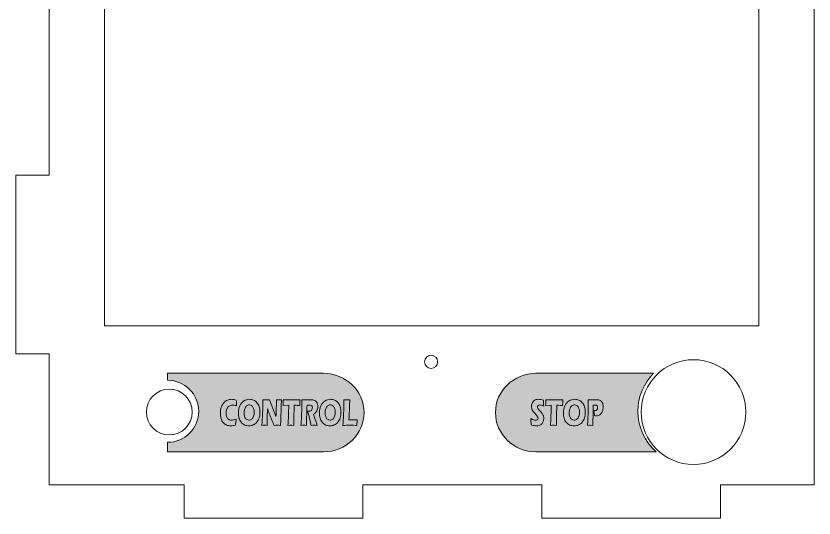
# Model space of a CAD drawing. Header units: millimetres. Extents: x -102 to 579, y -399 to 127.
# Drawn here: x -101.2 to 20.7, y -311.1 to -234.4 of the extents above; entities that cross this region are included whole.
import ezdxf

# ---------------------------------------------------------------- set-up
doc = ezdxf.new("R2010")
doc.units = ezdxf.units.MM
doc.header["$MEASUREMENT"] = 0
doc.layers.add('Layer 1', color=7, linetype='Continuous')
doc.layers.add('Layer 2', color=7, linetype='Continuous')

# ---------------------------------------------------------------- blocks, each defined once
blk = doc.blocks.new('block 141')
at = {"layer": 'Layer 1', "color": 7, "lineweight": 5, "true_color": 0xffffff}
blk.add_open_spline([(-5.73, -294.95), (-5.73, -290.53), (-2.15, -286.95), (2.27, -286.95), (6.69, -286.95), (10.27, -290.53), (10.27, -294.95), (10.27, -299.37), (6.69, -302.95), (2.27, -302.95), (-2.15, -302.95), (-5.73, -299.37), (-5.73, -294.95), (-5.73, -294.95), (-5.73, -294.95), (-5.73, -294.95)], degree=3, knots=[0, 0, 0, 0, 1, 1, 1, 2, 2, 2, 3, 3, 3, 4, 4, 4, 5, 5, 5, 5], dxfattribs=at)
blk = doc.blocks.new('block 150')
at = {"layer": 'Layer 1', "color": 7, "lineweight": 5, "true_color": 0xffffff}
blk.add_open_spline([(-38.81, -287.28), (-38.81, -286.73), (-38.37, -286.28), (-37.81, -286.28), (-37.26, -286.28), (-36.81, -286.73), (-36.81, -287.28), (-36.81, -287.84), (-37.26, -288.28), (-37.81, -288.28), (-38.37, -288.28), (-38.81, -287.84), (-38.81, -287.28), (-38.81, -287.28), (-38.81, -287.28), (-38.81, -287.28)], degree=3, knots=[0, 0, 0, 0, 1, 1, 1, 2, 2, 2, 3, 3, 3, 4, 4, 4, 5, 5, 5, 5], dxfattribs=at)
blk = doc.blocks.new('block 151')
at = {"layer": 'Layer 1', "color": 7, "lineweight": 5, "true_color": 0xffffff}
blk.add_open_spline([(-81.31, -294.95), (-81.31, -293.01), (-79.75, -291.45), (-77.81, -291.45), (-75.88, -291.45), (-74.31, -293.01), (-74.31, -294.95), (-74.31, -296.88), (-75.88, -298.45), (-77.81, -298.45), (-79.75, -298.45), (-81.31, -296.88), (-81.31, -294.95), (-81.31, -294.95), (-81.31, -294.95), (-81.31, -294.95)], degree=3, knots=[0, 0, 0, 0, 1, 1, 1, 2, 2, 2, 3, 3, 3, 4, 4, 4, 5, 5, 5, 5], dxfattribs=at)
blk = doc.blocks.new('block 156')
at = {"layer": 'Layer 1', "color": 7, "lineweight": 5, "true_color": 0xffffff}
blk.add_lwpolyline([(-96.15, -231.46), (-96.15, -258.77), (-101.23, -258.77), (-101.23, -286.07), (-96.15, -286.07), (-96.15, -306.06), (-75.52, -306.06), (-75.52, -311.14), (-48.22, -311.14), (-48.22, -306.06), (-20.91, -306.06), (-20.91, -311.14), (6.39, -311.14), (6.39, -306.06), (20.69, -306.06), (20.69, -74.92)], dxfattribs=at)
blk = doc.blocks.new('block 159')
at = {"layer": 'Layer 1', "color": 7, "lineweight": 5, "true_color": 0xffffff}
blk.add_lwpolyline([(-87.73, -281.8), (-87.73, -219.8), (12.27, -219.8), (12.27, -281.8), (-87.73, -281.8)], dxfattribs=at)
blk = doc.blocks.new('block 140')
at = {"layer": 'Layer 1'}
for name in ['block 156', 'block 159', 'block 150', 'block 141', 'block 151']:
    blk.add_blockref(name, (0, 0), dxfattribs=at)
blk = doc.blocks.new('block 195')
at = {"layer": 'Layer 2', "lineweight": 0}
for points, knots in [([(-64.08, -294.14), (-64.16, -293.9), (-64.27, -293.7), (-64.41, -293.52), (-64.56, -293.34), (-64.73, -293.21), (-64.93, -293.12), (-65.13, -293.04), (-65.34, -293), (-65.55, -293), (-65.88, -293), (-66.18, -293.09), (-66.45, -293.27), (-66.71, -293.45), (-66.91, -293.69), (-67.05, -294.01), (-67.19, -294.32), (-67.25, -294.69), (-67.25, -295.11), (-67.25, -295.39), (-67.22, -295.65), (-67.16, -295.88), (-67.09, -296.11), (-66.99, -296.32), (-66.83, -296.51), (-66.68, -296.71), (-66.5, -296.84), (-66.29, -296.93), (-66.09, -297.01), (-65.87, -297.05), (-65.64, -297.05), (-65.42, -297.05), (-65.2, -297.01), (-64.99, -296.92), (-64.78, -296.84), (-64.59, -296.7), (-64.44, -296.51), (-64.29, -296.33), (-64.17, -296.1), (-64.09, -295.83), (-64.01, -295.56), (-63.97, -295.27), (-63.97, -294.95), (-63.97, -294.65), (-64.01, -294.37), (-64.08, -294.14)], [0, 0, 0, 0, 1, 1, 1, 2, 2, 2, 3, 3, 3, 4, 4, 4, 5, 5, 5, 6, 6, 6, 7, 7, 7, 8, 8, 8, 9, 9, 9, 10, 10, 10, 11, 11, 11, 12, 12, 12, 13, 13, 13, 14, 14, 14, 15, 15, 15, 15]), ([(-64.94, -295.57), (-65, -295.77), (-65.09, -295.92), (-65.22, -296.02), (-65.34, -296.13), (-65.48, -296.18), (-65.63, -296.18), (-65.76, -296.18), (-65.9, -296.13), (-66.02, -296.04), (-66.15, -295.94), (-66.24, -295.81), (-66.3, -295.64), (-66.36, -295.48), (-66.39, -295.29), (-66.39, -295.09), (-66.39, -294.87), (-66.35, -294.67), (-66.29, -294.47), (-66.22, -294.28), (-66.12, -294.13), (-66, -294.02), (-65.88, -293.91), (-65.74, -293.86), (-65.58, -293.86), (-65.44, -293.86), (-65.31, -293.91), (-65.19, -294.01), (-65.08, -294.1), (-64.99, -294.24), (-64.93, -294.41), (-64.87, -294.58), (-64.84, -294.77), (-64.84, -294.97), (-64.84, -295.18), (-64.87, -295.38), (-64.94, -295.57)], [0, 0, 0, 0, 1, 1, 1, 2, 2, 2, 3, 3, 3, 4, 4, 4, 5, 5, 5, 6, 6, 6, 7, 7, 7, 8, 8, 8, 9, 9, 9, 10, 10, 10, 11, 11, 11, 12, 12, 12, 12])]:
    blk.add_open_spline(points, degree=3, knots=knots, dxfattribs=at)
blk = doc.blocks.new('block 196')
at = {"layer": 'Layer 2', "lineweight": 0}
for points, knots in [([(-51.7, -294.14), (-51.77, -293.9), (-51.88, -293.7), (-52.03, -293.52), (-52.18, -293.34), (-52.35, -293.21), (-52.55, -293.12), (-52.74, -293.04), (-52.95, -293), (-53.16, -293), (-53.5, -293), (-53.8, -293.09), (-54.06, -293.27), (-54.33, -293.45), (-54.53, -293.69), (-54.66, -294.01), (-54.8, -294.32), (-54.87, -294.69), (-54.87, -295.11), (-54.87, -295.39), (-54.84, -295.65), (-54.77, -295.88), (-54.71, -296.11), (-54.6, -296.32), (-54.45, -296.51), (-54.29, -296.71), (-54.11, -296.84), (-53.91, -296.93), (-53.7, -297.01), (-53.48, -297.05), (-53.26, -297.05), (-53.03, -297.05), (-52.81, -297.01), (-52.6, -296.92), (-52.39, -296.84), (-52.21, -296.7), (-52.06, -296.51), (-51.9, -296.33), (-51.79, -296.1), (-51.71, -295.83), (-51.63, -295.56), (-51.59, -295.27), (-51.59, -294.95), (-51.59, -294.65), (-51.62, -294.37), (-51.7, -294.14)], [0, 0, 0, 0, 1, 1, 1, 2, 2, 2, 3, 3, 3, 4, 4, 4, 5, 5, 5, 6, 6, 6, 7, 7, 7, 8, 8, 8, 9, 9, 9, 10, 10, 10, 11, 11, 11, 12, 12, 12, 13, 13, 13, 14, 14, 14, 15, 15, 15, 15]), ([(-52.55, -295.57), (-52.61, -295.77), (-52.71, -295.92), (-52.83, -296.02), (-52.96, -296.13), (-53.09, -296.18), (-53.24, -296.18), (-53.38, -296.18), (-53.51, -296.13), (-53.63, -296.04), (-53.76, -295.94), (-53.85, -295.81), (-53.91, -295.64), (-53.97, -295.48), (-54, -295.29), (-54, -295.09), (-54, -294.87), (-53.97, -294.67), (-53.9, -294.47), (-53.83, -294.28), (-53.74, -294.13), (-53.62, -294.02), (-53.49, -293.91), (-53.35, -293.86), (-53.2, -293.86), (-53.05, -293.86), (-52.92, -293.91), (-52.81, -294.01), (-52.69, -294.1), (-52.6, -294.24), (-52.54, -294.41), (-52.48, -294.58), (-52.45, -294.77), (-52.45, -294.97), (-52.45, -295.18), (-52.49, -295.38), (-52.55, -295.57)], [0, 0, 0, 0, 1, 1, 1, 2, 2, 2, 3, 3, 3, 4, 4, 4, 5, 5, 5, 6, 6, 6, 7, 7, 7, 8, 8, 8, 9, 9, 9, 10, 10, 10, 11, 11, 11, 12, 12, 12, 12])]:
    blk.add_open_spline(points, degree=3, knots=knots, dxfattribs=at)
blk = doc.blocks.new('block 194')
at = {"layer": 'Layer 2', "true_color": 0x000000}
h = blk.add_hatch(color=18, dxfattribs=at)
h.dxf.hatch_style = 2
edge = h.paths.add_edge_path()
edge.add_spline(control_points=[(-68.31, -296.19), (-68.49, -296.19), (-68.63, -296.14), (-68.75, -296.06), (-68.87, -295.98), (-68.96, -295.86), (-69.03, -295.7), (-69.1, -295.54), (-69.13, -295.36), (-69.13, -295.14), (-69.13, -294.9), (-69.1, -294.68), (-69.01, -294.49), (-68.93, -294.29), (-68.82, -294.14), (-68.67, -294.04), (-68.53, -293.94), (-68.36, -293.89), (-68.18, -293.89), (-68.1, -293.89), (-68.01, -293.89), (-67.92, -293.91), (-67.82, -293.93), (-67.69, -293.97), (-67.54, -294.02), (-67.54, -294.02), (-67.55, -293.7), (-67.55, -293.7), (-67.56, -293.57), (-67.56, -293.46), (-67.56, -293.35), (-67.56, -293.35), (-67.57, -293.11), (-67.57, -293.11), (-67.86, -293.04), (-68.1, -293), (-68.3, -293), (-68.51, -293), (-68.72, -293.04), (-68.92, -293.12), (-69.12, -293.2), (-69.31, -293.33), (-69.48, -293.52), (-69.65, -293.7), (-69.78, -293.93), (-69.87, -294.2), (-69.96, -294.48), (-70, -294.79), (-70, -295.14), (-70, -295.43), (-69.97, -295.7), (-69.9, -295.94), (-69.84, -296.17), (-69.72, -296.38), (-69.57, -296.56), (-69.41, -296.73), (-69.24, -296.86), (-69.06, -296.94), (-68.87, -297.02), (-68.67, -297.05), (-68.45, -297.05), (-68.23, -297.05), (-67.97, -297.02), (-67.69, -296.96), (-67.68, -296.85), (-67.67, -296.7), (-67.64, -296.5), (-67.62, -296.3), (-67.6, -296.14), (-67.59, -296.03), (-67.75, -296.09), (-67.89, -296.13), (-68.01, -296.16), (-68.11, -296.18), (-68.22, -296.19), (-68.31, -296.19)], knot_values=[0, 0, 0, 0, 1, 1, 1, 2, 2, 2, 3, 3, 3, 4, 4, 4, 5, 5, 5, 6, 6, 6, 7, 7, 7, 8, 8, 8, 9, 9, 9, 10, 10, 10, 11, 11, 11, 12, 12, 12, 13, 13, 13, 14, 14, 14, 15, 15, 15, 16, 16, 16, 17, 17, 17, 18, 18, 18, 19, 19, 19, 20, 20, 20, 21, 21, 21, 22, 22, 22, 23, 23, 23, 24, 24, 24, 25, 25, 25, 25], degree=3, periodic=1)
h = blk.add_hatch(color=18, dxfattribs=at)
h.dxf.hatch_style = 2
edge = h.paths.add_edge_path()
edge.add_spline(control_points=[(-64.08, -294.14), (-64.16, -293.9), (-64.27, -293.7), (-64.41, -293.52), (-64.56, -293.34), (-64.73, -293.21), (-64.93, -293.12), (-65.13, -293.04), (-65.34, -293), (-65.55, -293), (-65.88, -293), (-66.18, -293.09), (-66.45, -293.27), (-66.71, -293.45), (-66.91, -293.69), (-67.05, -294.01), (-67.19, -294.32), (-67.25, -294.69), (-67.25, -295.11), (-67.25, -295.39), (-67.22, -295.65), (-67.16, -295.88), (-67.09, -296.11), (-66.99, -296.32), (-66.83, -296.51), (-66.68, -296.71), (-66.5, -296.84), (-66.29, -296.93), (-66.09, -297.01), (-65.87, -297.05), (-65.64, -297.05), (-65.42, -297.05), (-65.2, -297.01), (-64.99, -296.92), (-64.78, -296.84), (-64.59, -296.7), (-64.44, -296.51), (-64.29, -296.33), (-64.17, -296.1), (-64.09, -295.83), (-64.01, -295.56), (-63.97, -295.27), (-63.97, -294.95), (-63.97, -294.65), (-64.01, -294.37), (-64.08, -294.14)], knot_values=[0, 0, 0, 0, 1, 1, 1, 2, 2, 2, 3, 3, 3, 4, 4, 4, 5, 5, 5, 6, 6, 6, 7, 7, 7, 8, 8, 8, 9, 9, 9, 10, 10, 10, 11, 11, 11, 12, 12, 12, 13, 13, 13, 14, 14, 14, 15, 15, 15, 15], degree=3, periodic=1)
edge = h.paths.add_edge_path()
edge.add_spline(control_points=[(-64.94, -295.57), (-65, -295.77), (-65.09, -295.92), (-65.22, -296.02), (-65.34, -296.13), (-65.48, -296.18), (-65.63, -296.18), (-65.76, -296.18), (-65.9, -296.13), (-66.02, -296.04), (-66.15, -295.94), (-66.24, -295.81), (-66.3, -295.64), (-66.36, -295.48), (-66.39, -295.29), (-66.39, -295.09), (-66.39, -294.87), (-66.35, -294.67), (-66.29, -294.47), (-66.22, -294.28), (-66.12, -294.13), (-66, -294.02), (-65.88, -293.91), (-65.74, -293.86), (-65.58, -293.86), (-65.44, -293.86), (-65.31, -293.91), (-65.19, -294.01), (-65.08, -294.1), (-64.99, -294.24), (-64.93, -294.41), (-64.87, -294.58), (-64.84, -294.77), (-64.84, -294.97), (-64.84, -295.18), (-64.87, -295.38), (-64.94, -295.57)], knot_values=[0, 0, 0, 0, 1, 1, 1, 2, 2, 2, 3, 3, 3, 4, 4, 4, 5, 5, 5, 6, 6, 6, 7, 7, 7, 8, 8, 8, 9, 9, 9, 10, 10, 10, 11, 11, 11, 12, 12, 12, 12], degree=3, periodic=1)
h = blk.add_hatch(color=18, dxfattribs=at)
h.dxf.hatch_style = 2
edge = h.paths.add_edge_path()
edge.add_spline(control_points=[(-61.05, -293.08), (-61.15, -293.08), (-61.28, -293.08), (-61.44, -293.08), (-61.44, -293.3), (-61.45, -293.7), (-61.46, -294.27), (-61.48, -294.85), (-61.5, -295.3), (-61.51, -295.62), (-61.51, -295.62), (-61.63, -295.3), (-61.63, -295.3), (-61.63, -295.3), (-62.48, -293.08), (-62.48, -293.08), (-62.69, -293.08), (-62.85, -293.08), (-62.96, -293.08), (-63.12, -293.08), (-63.3, -293.08), (-63.51, -293.08), (-63.51, -293.08), (-63.51, -293.52), (-63.51, -293.52), (-63.51, -293.52), (-63.53, -294.34), (-63.53, -294.34), (-63.53, -294.34), (-63.61, -296.38), (-63.61, -296.38), (-63.61, -296.38), (-63.65, -296.98), (-63.65, -296.98), (-63.45, -296.98), (-63.31, -296.97), (-63.24, -296.97), (-63.15, -296.97), (-63.03, -296.98), (-62.86, -296.98), (-62.86, -296.98), (-62.84, -295.84), (-62.84, -295.84), (-62.84, -295.84), (-62.8, -294.48), (-62.8, -294.48), (-62.73, -294.67), (-62.67, -294.84), (-62.61, -294.99), (-62.52, -295.23), (-62.41, -295.49), (-62.3, -295.76), (-62.3, -295.76), (-61.97, -296.57), (-61.97, -296.57), (-61.93, -296.66), (-61.88, -296.79), (-61.81, -296.98), (-61.59, -296.98), (-61.42, -296.97), (-61.29, -296.97), (-61.14, -296.97), (-60.98, -296.98), (-60.8, -296.98), (-60.8, -296.98), (-60.79, -296.3), (-60.79, -296.3), (-60.79, -296.3), (-60.7, -293.93), (-60.7, -293.93), (-60.7, -293.93), (-60.66, -293.08), (-60.66, -293.08), (-60.87, -293.08), (-61, -293.08), (-61.05, -293.08)], knot_values=[0, 0, 0, 0, 1, 1, 1, 2, 2, 2, 3, 3, 3, 4, 4, 4, 5, 5, 5, 6, 6, 6, 7, 7, 7, 8, 8, 8, 9, 9, 9, 10, 10, 10, 11, 11, 11, 12, 12, 12, 13, 13, 13, 14, 14, 14, 15, 15, 15, 16, 16, 16, 17, 17, 17, 18, 18, 18, 19, 19, 19, 20, 20, 20, 21, 21, 21, 22, 22, 22, 23, 23, 23, 24, 24, 24, 25, 25, 25, 25], degree=3, periodic=1)
h = blk.add_hatch(color=18, dxfattribs=at)
h.dxf.hatch_style = 2
edge = h.paths.add_edge_path()
edge.add_spline(control_points=[(-58.09, -293.08), (-58.09, -293.08), (-58.57, -293.08), (-58.57, -293.08), (-58.57, -293.08), (-59.07, -293.08), (-59.07, -293.08), (-59.57, -293.08), (-60.01, -293.08), (-60.39, -293.08), (-60.39, -293.28), (-60.4, -293.46), (-60.4, -293.63), (-60.4, -293.63), (-60.41, -293.95), (-60.41, -293.95), (-60.41, -293.95), (-59.56, -293.92), (-59.56, -293.92), (-59.57, -295.03), (-59.62, -296.05), (-59.68, -296.98), (-59.43, -296.98), (-59.28, -296.97), (-59.22, -296.97), (-59.16, -296.97), (-59.02, -296.98), (-58.8, -296.98), (-58.8, -296.74), (-58.79, -296.43), (-58.78, -296.05), (-58.78, -295.66), (-58.77, -295.26), (-58.75, -294.85), (-58.74, -294.57), (-58.72, -294.26), (-58.71, -293.92), (-58.71, -293.92), (-58.56, -293.92), (-58.56, -293.92), (-58.38, -293.92), (-58.14, -293.93), (-57.86, -293.95), (-57.86, -293.9), (-57.86, -293.83), (-57.86, -293.73), (-57.85, -293.63), (-57.85, -293.51), (-57.85, -293.36), (-57.85, -293.36), (-57.83, -293.08), (-57.83, -293.08), (-57.83, -293.08), (-58.09, -293.08), (-58.09, -293.08)], knot_values=[0, 0, 0, 0, 1, 1, 1, 2, 2, 2, 3, 3, 3, 4, 4, 4, 5, 5, 5, 6, 6, 6, 7, 7, 7, 8, 8, 8, 9, 9, 9, 10, 10, 10, 11, 11, 11, 12, 12, 12, 13, 13, 13, 14, 14, 14, 15, 15, 15, 16, 16, 16, 17, 17, 17, 18, 18, 18, 18], degree=3, periodic=1)
h = blk.add_hatch(color=18, dxfattribs=at)
h.dxf.hatch_style = 2
edge = h.paths.add_edge_path()
edge.add_spline(control_points=[(-55.27, -294.78), (-55.22, -294.68), (-55.18, -294.58), (-55.16, -294.47), (-55.14, -294.36), (-55.13, -294.24), (-55.13, -294.11), (-55.13, -293.99), (-55.14, -293.89), (-55.16, -293.79), (-55.17, -293.69), (-55.21, -293.6), (-55.24, -293.52), (-55.28, -293.45), (-55.33, -293.38), (-55.38, -293.32), (-55.44, -293.26), (-55.51, -293.21), (-55.59, -293.17), (-55.67, -293.13), (-55.76, -293.1), (-55.86, -293.09), (-56, -293.07), (-56.15, -293.06), (-56.32, -293.06), (-56.47, -293.06), (-56.61, -293.06), (-56.77, -293.07), (-56.92, -293.08), (-57.05, -293.09), (-57.16, -293.09), (-57.26, -293.09), (-57.39, -293.08), (-57.56, -293.08), (-57.56, -293.31), (-57.56, -293.62), (-57.57, -294.01), (-57.57, -294.41), (-57.58, -294.78), (-57.59, -295.14), (-57.61, -295.49), (-57.62, -295.81), (-57.63, -296.07), (-57.65, -296.34), (-57.67, -296.65), (-57.69, -296.98), (-57.49, -296.98), (-57.35, -296.97), (-57.27, -296.97), (-57.21, -296.97), (-57.06, -296.98), (-56.84, -296.98), (-56.83, -296.44), (-56.83, -295.89), (-56.81, -295.32), (-56.8, -294.76), (-56.78, -294.29), (-56.77, -293.89), (-56.7, -293.89), (-56.64, -293.89), (-56.59, -293.89), (-56.54, -293.88), (-56.49, -293.88), (-56.45, -293.88), (-56.31, -293.88), (-56.21, -293.9), (-56.14, -293.93), (-56.07, -293.96), (-56.03, -294), (-56, -294.07), (-55.96, -294.13), (-55.95, -294.2), (-55.95, -294.28), (-55.95, -294.38), (-55.97, -294.47), (-56.01, -294.56), (-56.05, -294.65), (-56.11, -294.71), (-56.19, -294.75), (-56.27, -294.8), (-56.36, -294.82), (-56.46, -294.82), (-56.53, -294.82), (-56.6, -294.81), (-56.67, -294.79), (-56.67, -294.79), (-56.46, -295.6), (-56.46, -295.6), (-56.4, -295.84), (-56.35, -296.03), (-56.32, -296.17), (-56.3, -296.23), (-56.29, -296.31), (-56.26, -296.43), (-56.2, -296.7), (-56.17, -296.88), (-56.14, -296.98), (-55.93, -296.98), (-55.77, -296.97), (-55.68, -296.97), (-55.6, -296.97), (-55.45, -296.98), (-55.23, -296.98), (-55.26, -296.87), (-55.28, -296.8), (-55.29, -296.77), (-55.29, -296.77), (-55.56, -295.93), (-55.56, -295.93), (-55.59, -295.82), (-55.63, -295.72), (-55.66, -295.62), (-55.66, -295.62), (-55.76, -295.26), (-55.76, -295.26), (-55.63, -295.18), (-55.52, -295.11), (-55.45, -295.04), (-55.38, -294.97), (-55.32, -294.88), (-55.27, -294.78)], knot_values=[0, 0, 0, 0, 1, 1, 1, 2, 2, 2, 3, 3, 3, 4, 4, 4, 5, 5, 5, 6, 6, 6, 7, 7, 7, 8, 8, 8, 9, 9, 9, 10, 10, 10, 11, 11, 11, 12, 12, 12, 13, 13, 13, 14, 14, 14, 15, 15, 15, 16, 16, 16, 17, 17, 17, 18, 18, 18, 19, 19, 19, 20, 20, 20, 21, 21, 21, 22, 22, 22, 23, 23, 23, 24, 24, 24, 25, 25, 25, 26, 26, 26, 27, 27, 27, 28, 28, 28, 29, 29, 29, 30, 30, 30, 31, 31, 31, 32, 32, 32, 33, 33, 33, 34, 34, 34, 35, 35, 35, 36, 36, 36, 37, 37, 37, 38, 38, 38, 39, 39, 39, 40, 40, 40, 40], degree=3, periodic=1)
h = blk.add_hatch(color=18, dxfattribs=at)
h.dxf.hatch_style = 2
edge = h.paths.add_edge_path()
edge.add_spline(control_points=[(-51.7, -294.14), (-51.77, -293.9), (-51.88, -293.7), (-52.03, -293.52), (-52.18, -293.34), (-52.35, -293.21), (-52.55, -293.12), (-52.74, -293.04), (-52.95, -293), (-53.16, -293), (-53.5, -293), (-53.8, -293.09), (-54.06, -293.27), (-54.33, -293.45), (-54.53, -293.69), (-54.66, -294.01), (-54.8, -294.32), (-54.87, -294.69), (-54.87, -295.11), (-54.87, -295.39), (-54.84, -295.65), (-54.77, -295.88), (-54.71, -296.11), (-54.6, -296.32), (-54.45, -296.51), (-54.29, -296.71), (-54.11, -296.84), (-53.91, -296.93), (-53.7, -297.01), (-53.48, -297.05), (-53.26, -297.05), (-53.03, -297.05), (-52.81, -297.01), (-52.6, -296.92), (-52.39, -296.84), (-52.21, -296.7), (-52.06, -296.51), (-51.9, -296.33), (-51.79, -296.1), (-51.71, -295.83), (-51.63, -295.56), (-51.59, -295.27), (-51.59, -294.95), (-51.59, -294.65), (-51.62, -294.37), (-51.7, -294.14)], knot_values=[0, 0, 0, 0, 1, 1, 1, 2, 2, 2, 3, 3, 3, 4, 4, 4, 5, 5, 5, 6, 6, 6, 7, 7, 7, 8, 8, 8, 9, 9, 9, 10, 10, 10, 11, 11, 11, 12, 12, 12, 13, 13, 13, 14, 14, 14, 15, 15, 15, 15], degree=3, periodic=1)
edge = h.paths.add_edge_path()
edge.add_spline(control_points=[(-52.55, -295.57), (-52.61, -295.77), (-52.71, -295.92), (-52.83, -296.02), (-52.96, -296.13), (-53.09, -296.18), (-53.24, -296.18), (-53.38, -296.18), (-53.51, -296.13), (-53.63, -296.04), (-53.76, -295.94), (-53.85, -295.81), (-53.91, -295.64), (-53.97, -295.48), (-54, -295.29), (-54, -295.09), (-54, -294.87), (-53.97, -294.67), (-53.9, -294.47), (-53.83, -294.28), (-53.74, -294.13), (-53.62, -294.02), (-53.49, -293.91), (-53.35, -293.86), (-53.2, -293.86), (-53.05, -293.86), (-52.92, -293.91), (-52.81, -294.01), (-52.69, -294.1), (-52.6, -294.24), (-52.54, -294.41), (-52.48, -294.58), (-52.45, -294.77), (-52.45, -294.97), (-52.45, -295.18), (-52.49, -295.38), (-52.55, -295.57)], knot_values=[0, 0, 0, 0, 1, 1, 1, 2, 2, 2, 3, 3, 3, 4, 4, 4, 5, 5, 5, 6, 6, 6, 7, 7, 7, 8, 8, 8, 9, 9, 9, 10, 10, 10, 11, 11, 11, 12, 12, 12, 12], degree=3, periodic=1)
h = blk.add_hatch(color=18, dxfattribs=at)
h.dxf.hatch_style = 2
edge = h.paths.add_edge_path()
edge.add_spline(control_points=[(-49.91, -296.14), (-49.98, -296.14), (-50.13, -296.13), (-50.36, -296.13), (-50.36, -296.13), (-50.35, -295.73), (-50.35, -295.73), (-50.35, -295.73), (-50.29, -294.11), (-50.29, -294.11), (-50.29, -294.11), (-50.24, -293.08), (-50.24, -293.08), (-50.42, -293.08), (-50.55, -293.08), (-50.65, -293.08), (-50.79, -293.08), (-50.95, -293.08), (-51.13, -293.08), (-51.13, -293.4), (-51.14, -293.82), (-51.15, -294.33), (-51.16, -294.85), (-51.18, -295.36), (-51.21, -295.88), (-51.23, -296.16), (-51.25, -296.53), (-51.29, -296.98), (-50.96, -296.98), (-50.59, -296.97), (-50.16, -296.97), (-49.84, -296.97), (-49.51, -296.98), (-49.16, -296.98), (-49.16, -296.98), (-49.11, -296.12), (-49.11, -296.12), (-49.29, -296.13), (-49.55, -296.14), (-49.91, -296.14)], knot_values=[0, 0, 0, 0, 1, 1, 1, 2, 2, 2, 3, 3, 3, 4, 4, 4, 5, 5, 5, 6, 6, 6, 7, 7, 7, 8, 8, 8, 9, 9, 9, 10, 10, 10, 11, 11, 11, 12, 12, 12, 13, 13, 13, 13], degree=3, periodic=1)
at = {"layer": 'Layer 2', "lineweight": 0}
for points, knots in [([(-68.31, -296.19), (-68.49, -296.19), (-68.63, -296.14), (-68.75, -296.06), (-68.87, -295.98), (-68.96, -295.86), (-69.03, -295.7), (-69.1, -295.54), (-69.13, -295.36), (-69.13, -295.14), (-69.13, -294.9), (-69.1, -294.68), (-69.01, -294.49), (-68.93, -294.29), (-68.82, -294.14), (-68.67, -294.04), (-68.53, -293.94), (-68.36, -293.89), (-68.18, -293.89), (-68.1, -293.89), (-68.01, -293.89), (-67.92, -293.91), (-67.82, -293.93), (-67.69, -293.97), (-67.54, -294.02), (-67.54, -294.02), (-67.55, -293.7), (-67.55, -293.7), (-67.56, -293.57), (-67.56, -293.46), (-67.56, -293.35), (-67.56, -293.35), (-67.57, -293.11), (-67.57, -293.11), (-67.86, -293.04), (-68.1, -293), (-68.3, -293), (-68.51, -293), (-68.72, -293.04), (-68.92, -293.12), (-69.12, -293.2), (-69.31, -293.33), (-69.48, -293.52), (-69.65, -293.7), (-69.78, -293.93), (-69.87, -294.2), (-69.96, -294.48), (-70, -294.79), (-70, -295.14), (-70, -295.43), (-69.97, -295.7), (-69.9, -295.94), (-69.84, -296.17), (-69.72, -296.38), (-69.57, -296.56), (-69.41, -296.73), (-69.24, -296.86), (-69.06, -296.94), (-68.87, -297.02), (-68.67, -297.05), (-68.45, -297.05), (-68.23, -297.05), (-67.97, -297.02), (-67.69, -296.96), (-67.68, -296.85), (-67.67, -296.7), (-67.64, -296.5), (-67.62, -296.3), (-67.6, -296.14), (-67.59, -296.03), (-67.75, -296.09), (-67.89, -296.13), (-68.01, -296.16), (-68.11, -296.18), (-68.22, -296.19), (-68.31, -296.19)], [0, 0, 0, 0, 1, 1, 1, 2, 2, 2, 3, 3, 3, 4, 4, 4, 5, 5, 5, 6, 6, 6, 7, 7, 7, 8, 8, 8, 9, 9, 9, 10, 10, 10, 11, 11, 11, 12, 12, 12, 13, 13, 13, 14, 14, 14, 15, 15, 15, 16, 16, 16, 17, 17, 17, 18, 18, 18, 19, 19, 19, 20, 20, 20, 21, 21, 21, 22, 22, 22, 23, 23, 23, 24, 24, 24, 25, 25, 25, 25]), ([(-61.05, -293.08), (-61.15, -293.08), (-61.28, -293.08), (-61.44, -293.08), (-61.44, -293.3), (-61.45, -293.7), (-61.46, -294.27), (-61.48, -294.85), (-61.5, -295.3), (-61.51, -295.62), (-61.51, -295.62), (-61.63, -295.3), (-61.63, -295.3), (-61.63, -295.3), (-62.48, -293.08), (-62.48, -293.08), (-62.69, -293.08), (-62.85, -293.08), (-62.96, -293.08), (-63.12, -293.08), (-63.3, -293.08), (-63.51, -293.08), (-63.51, -293.08), (-63.51, -293.52), (-63.51, -293.52), (-63.51, -293.52), (-63.53, -294.34), (-63.53, -294.34), (-63.53, -294.34), (-63.61, -296.38), (-63.61, -296.38), (-63.61, -296.38), (-63.65, -296.98), (-63.65, -296.98), (-63.45, -296.98), (-63.31, -296.97), (-63.24, -296.97), (-63.15, -296.97), (-63.03, -296.98), (-62.86, -296.98), (-62.86, -296.98), (-62.84, -295.84), (-62.84, -295.84), (-62.84, -295.84), (-62.8, -294.48), (-62.8, -294.48), (-62.73, -294.67), (-62.67, -294.84), (-62.61, -294.99), (-62.52, -295.23), (-62.41, -295.49), (-62.3, -295.76), (-62.3, -295.76), (-61.97, -296.57), (-61.97, -296.57), (-61.93, -296.66), (-61.88, -296.79), (-61.81, -296.98), (-61.59, -296.98), (-61.42, -296.97), (-61.29, -296.97), (-61.14, -296.97), (-60.98, -296.98), (-60.8, -296.98), (-60.8, -296.98), (-60.79, -296.3), (-60.79, -296.3), (-60.79, -296.3), (-60.7, -293.93), (-60.7, -293.93), (-60.7, -293.93), (-60.66, -293.08), (-60.66, -293.08), (-60.87, -293.08), (-61, -293.08), (-61.05, -293.08)], [0, 0, 0, 0, 1, 1, 1, 2, 2, 2, 3, 3, 3, 4, 4, 4, 5, 5, 5, 6, 6, 6, 7, 7, 7, 8, 8, 8, 9, 9, 9, 10, 10, 10, 11, 11, 11, 12, 12, 12, 13, 13, 13, 14, 14, 14, 15, 15, 15, 16, 16, 16, 17, 17, 17, 18, 18, 18, 19, 19, 19, 20, 20, 20, 21, 21, 21, 22, 22, 22, 23, 23, 23, 24, 24, 24, 25, 25, 25, 25]), ([(-58.09, -293.08), (-58.09, -293.08), (-58.57, -293.08), (-58.57, -293.08), (-58.57, -293.08), (-59.07, -293.08), (-59.07, -293.08), (-59.57, -293.08), (-60.01, -293.08), (-60.39, -293.08), (-60.39, -293.28), (-60.4, -293.46), (-60.4, -293.63), (-60.4, -293.63), (-60.41, -293.95), (-60.41, -293.95), (-60.41, -293.95), (-59.56, -293.92), (-59.56, -293.92), (-59.57, -295.03), (-59.62, -296.05), (-59.68, -296.98), (-59.43, -296.98), (-59.28, -296.97), (-59.22, -296.97), (-59.16, -296.97), (-59.02, -296.98), (-58.8, -296.98), (-58.8, -296.74), (-58.79, -296.43), (-58.78, -296.05), (-58.78, -295.66), (-58.77, -295.26), (-58.75, -294.85), (-58.74, -294.57), (-58.72, -294.26), (-58.71, -293.92), (-58.71, -293.92), (-58.56, -293.92), (-58.56, -293.92), (-58.38, -293.92), (-58.14, -293.93), (-57.86, -293.95), (-57.86, -293.9), (-57.86, -293.83), (-57.86, -293.73), (-57.85, -293.63), (-57.85, -293.51), (-57.85, -293.36), (-57.85, -293.36), (-57.83, -293.08), (-57.83, -293.08), (-57.83, -293.08), (-58.09, -293.08), (-58.09, -293.08)], [0, 0, 0, 0, 1, 1, 1, 2, 2, 2, 3, 3, 3, 4, 4, 4, 5, 5, 5, 6, 6, 6, 7, 7, 7, 8, 8, 8, 9, 9, 9, 10, 10, 10, 11, 11, 11, 12, 12, 12, 13, 13, 13, 14, 14, 14, 15, 15, 15, 16, 16, 16, 17, 17, 17, 18, 18, 18, 18]), ([(-55.27, -294.78), (-55.22, -294.68), (-55.18, -294.58), (-55.16, -294.47), (-55.14, -294.36), (-55.13, -294.24), (-55.13, -294.11), (-55.13, -293.99), (-55.14, -293.89), (-55.16, -293.79), (-55.17, -293.69), (-55.21, -293.6), (-55.24, -293.52), (-55.28, -293.45), (-55.33, -293.38), (-55.38, -293.32), (-55.44, -293.26), (-55.51, -293.21), (-55.59, -293.17), (-55.67, -293.13), (-55.76, -293.1), (-55.86, -293.09), (-56, -293.07), (-56.15, -293.06), (-56.32, -293.06), (-56.47, -293.06), (-56.61, -293.06), (-56.77, -293.07), (-56.92, -293.08), (-57.05, -293.09), (-57.16, -293.09), (-57.26, -293.09), (-57.39, -293.08), (-57.56, -293.08), (-57.56, -293.31), (-57.56, -293.62), (-57.57, -294.01), (-57.57, -294.41), (-57.58, -294.78), (-57.59, -295.14), (-57.61, -295.49), (-57.62, -295.81), (-57.63, -296.07), (-57.65, -296.34), (-57.67, -296.65), (-57.69, -296.98), (-57.49, -296.98), (-57.35, -296.97), (-57.27, -296.97), (-57.21, -296.97), (-57.06, -296.98), (-56.84, -296.98), (-56.83, -296.44), (-56.83, -295.89), (-56.81, -295.32), (-56.8, -294.76), (-56.78, -294.29), (-56.77, -293.89), (-56.7, -293.89), (-56.64, -293.89), (-56.59, -293.89), (-56.54, -293.88), (-56.49, -293.88), (-56.45, -293.88), (-56.31, -293.88), (-56.21, -293.9), (-56.14, -293.93), (-56.07, -293.96), (-56.03, -294), (-56, -294.07), (-55.96, -294.13), (-55.95, -294.2), (-55.95, -294.28), (-55.95, -294.38), (-55.97, -294.47), (-56.01, -294.56), (-56.05, -294.65), (-56.11, -294.71), (-56.19, -294.75), (-56.27, -294.8), (-56.36, -294.82), (-56.46, -294.82), (-56.53, -294.82), (-56.6, -294.81), (-56.67, -294.79), (-56.67, -294.79), (-56.46, -295.6), (-56.46, -295.6), (-56.4, -295.84), (-56.35, -296.03), (-56.32, -296.17), (-56.3, -296.23), (-56.29, -296.31), (-56.26, -296.43), (-56.2, -296.7), (-56.17, -296.88), (-56.14, -296.98), (-55.93, -296.98), (-55.77, -296.97), (-55.68, -296.97), (-55.6, -296.97), (-55.45, -296.98), (-55.23, -296.98), (-55.26, -296.87), (-55.28, -296.8), (-55.29, -296.77), (-55.29, -296.77), (-55.56, -295.93), (-55.56, -295.93), (-55.59, -295.82), (-55.63, -295.72), (-55.66, -295.62), (-55.66, -295.62), (-55.76, -295.26), (-55.76, -295.26), (-55.63, -295.18), (-55.52, -295.11), (-55.45, -295.04), (-55.38, -294.97), (-55.32, -294.88), (-55.27, -294.78)], [0, 0, 0, 0, 1, 1, 1, 2, 2, 2, 3, 3, 3, 4, 4, 4, 5, 5, 5, 6, 6, 6, 7, 7, 7, 8, 8, 8, 9, 9, 9, 10, 10, 10, 11, 11, 11, 12, 12, 12, 13, 13, 13, 14, 14, 14, 15, 15, 15, 16, 16, 16, 17, 17, 17, 18, 18, 18, 19, 19, 19, 20, 20, 20, 21, 21, 21, 22, 22, 22, 23, 23, 23, 24, 24, 24, 25, 25, 25, 26, 26, 26, 27, 27, 27, 28, 28, 28, 29, 29, 29, 30, 30, 30, 31, 31, 31, 32, 32, 32, 33, 33, 33, 34, 34, 34, 35, 35, 35, 36, 36, 36, 37, 37, 37, 38, 38, 38, 39, 39, 39, 40, 40, 40, 40]), ([(-49.91, -296.14), (-49.98, -296.14), (-50.13, -296.13), (-50.36, -296.13), (-50.36, -296.13), (-50.35, -295.73), (-50.35, -295.73), (-50.35, -295.73), (-50.29, -294.11), (-50.29, -294.11), (-50.29, -294.11), (-50.24, -293.08), (-50.24, -293.08), (-50.42, -293.08), (-50.55, -293.08), (-50.65, -293.08), (-50.79, -293.08), (-50.95, -293.08), (-51.13, -293.08), (-51.13, -293.4), (-51.14, -293.82), (-51.15, -294.33), (-51.16, -294.85), (-51.18, -295.36), (-51.21, -295.88), (-51.23, -296.16), (-51.25, -296.53), (-51.29, -296.98), (-50.96, -296.98), (-50.59, -296.97), (-50.16, -296.97), (-49.84, -296.97), (-49.51, -296.98), (-49.16, -296.98), (-49.16, -296.98), (-49.11, -296.12), (-49.11, -296.12), (-49.29, -296.13), (-49.55, -296.14), (-49.91, -296.14)], [0, 0, 0, 0, 1, 1, 1, 2, 2, 2, 3, 3, 3, 4, 4, 4, 5, 5, 5, 6, 6, 6, 7, 7, 7, 8, 8, 8, 9, 9, 9, 10, 10, 10, 11, 11, 11, 12, 12, 12, 13, 13, 13, 13])]:
    blk.add_open_spline(points, degree=3, knots=knots, dxfattribs=at)
at = {"layer": 'Layer 2'}
for name in ['block 195', 'block 196']:
    blk.add_blockref(name, (0, 0), dxfattribs=at)
blk = doc.blocks.new('block 193')
at = {"layer": 'Layer 2', "true_color": 0x0000ff}
h = blk.add_hatch(color=5, dxfattribs=at)
h.dxf.hatch_style = 2
edge = h.paths.add_edge_path()
edge.add_spline(control_points=[(-48.06, -295.03), (-48.06, -298.34), (-50.82, -301.03), (-54.24, -301.03), (-54.24, -301.03), (-78.06, -301.03), (-78.06, -301.03), (-78.06, -301.03), (-78.06, -299.57), (-78.06, -299.57), (-75.44, -299.57), (-73.32, -297.45), (-73.32, -294.84), (-73.32, -292.22), (-75.44, -290.1), (-78.06, -290.1), (-78.06, -290.1), (-78.06, -289.03), (-78.06, -289.03), (-78.06, -289.03), (-54.24, -289.03), (-54.24, -289.03), (-50.82, -289.03), (-48.06, -291.71), (-48.06, -295.03)], knot_values=[0, 0, 0, 0, 1, 1, 1, 2, 2, 2, 3, 3, 3, 4, 4, 4, 5, 5, 5, 6, 6, 6, 7, 7, 7, 8, 8, 8, 8], degree=3, periodic=1)
at = {"layer": 'Layer 2', "lineweight": 0}
blk.add_open_spline([(-48.06, -295.03), (-48.06, -298.34), (-50.82, -301.03), (-54.24, -301.03), (-54.24, -301.03), (-78.06, -301.03), (-78.06, -301.03), (-78.06, -301.03), (-78.06, -299.57), (-78.06, -299.57), (-75.44, -299.57), (-73.32, -297.45), (-73.32, -294.84), (-73.32, -292.22), (-75.44, -290.1), (-78.06, -290.1), (-78.06, -290.1), (-78.06, -289.03), (-78.06, -289.03), (-78.06, -289.03), (-54.24, -289.03), (-54.24, -289.03), (-50.82, -289.03), (-48.06, -291.71), (-48.06, -295.03)], degree=3, knots=[0, 0, 0, 0, 1, 1, 1, 2, 2, 2, 3, 3, 3, 4, 4, 4, 5, 5, 5, 6, 6, 6, 7, 7, 7, 8, 8, 8, 8], dxfattribs=at)
at = {"layer": 'Layer 2'}
blk.add_blockref('block 194', (0, 0), dxfattribs=at)
blk = doc.blocks.new('block 198')
at = {"layer": 'Layer 2', "true_color": 0x000000}
h = blk.add_hatch(color=18, dxfattribs=at)
h.dxf.hatch_style = 2
edge = h.paths.add_edge_path()
edge.add_spline(control_points=[(-22.53, -296.92), (-22.54, -296.51), (-22.56, -296.19), (-22.59, -295.94), (-22.44, -296.04), (-22.3, -296.11), (-22.18, -296.14), (-22.06, -296.18), (-21.96, -296.2), (-21.87, -296.2), (-21.75, -296.2), (-21.65, -296.18), (-21.58, -296.13), (-21.51, -296.08), (-21.48, -296.01), (-21.48, -295.91), (-21.48, -295.88), (-21.48, -295.85), (-21.49, -295.82), (-21.5, -295.79), (-21.51, -295.75), (-21.53, -295.72), (-21.55, -295.68), (-21.57, -295.64), (-21.61, -295.6), (-21.61, -295.6), (-21.99, -295.13), (-21.99, -295.13), (-22.08, -295.02), (-22.15, -294.94), (-22.18, -294.89), (-22.25, -294.8), (-22.31, -294.71), (-22.35, -294.62), (-22.39, -294.54), (-22.42, -294.45), (-22.44, -294.37), (-22.46, -294.28), (-22.47, -294.19), (-22.47, -294.09), (-22.47, -293.97), (-22.45, -293.86), (-22.42, -293.75), (-22.39, -293.64), (-22.35, -293.53), (-22.29, -293.44), (-22.23, -293.34), (-22.15, -293.25), (-22.06, -293.18), (-21.96, -293.11), (-21.86, -293.07), (-21.75, -293.04), (-21.64, -293.01), (-21.52, -293), (-21.41, -293), (-21.18, -293), (-20.93, -293.04), (-20.66, -293.11), (-20.65, -293.24), (-20.65, -293.37), (-20.64, -293.47), (-20.64, -293.58), (-20.63, -293.78), (-20.6, -294.05), (-20.73, -293.98), (-20.84, -293.93), (-20.95, -293.9), (-21.05, -293.88), (-21.14, -293.86), (-21.21, -293.86), (-21.32, -293.86), (-21.41, -293.89), (-21.48, -293.95), (-21.55, -294), (-21.58, -294.07), (-21.58, -294.15), (-21.58, -294.19), (-21.58, -294.23), (-21.57, -294.26), (-21.56, -294.3), (-21.54, -294.34), (-21.51, -294.39), (-21.48, -294.44), (-21.44, -294.49), (-21.39, -294.55), (-21.34, -294.61), (-21.26, -294.69), (-21.16, -294.81), (-21.16, -294.81), (-21.01, -294.97), (-21.01, -294.97), (-20.97, -295.02), (-20.92, -295.08), (-20.87, -295.15), (-20.82, -295.22), (-20.78, -295.29), (-20.74, -295.36), (-20.7, -295.43), (-20.67, -295.49), (-20.65, -295.55), (-20.64, -295.61), (-20.62, -295.66), (-20.61, -295.72), (-20.6, -295.78), (-20.6, -295.84), (-20.6, -295.91), (-20.6, -296.08), (-20.63, -296.25), (-20.68, -296.4), (-20.74, -296.56), (-20.83, -296.68), (-20.93, -296.78), (-21.04, -296.88), (-21.16, -296.95), (-21.29, -296.99), (-21.41, -297.03), (-21.55, -297.05), (-21.69, -297.05), (-21.91, -297.05), (-22.19, -297.01), (-22.53, -296.92)], knot_values=[0, 0, 0, 0, 1, 1, 1, 2, 2, 2, 3, 3, 3, 4, 4, 4, 5, 5, 5, 6, 6, 6, 7, 7, 7, 8, 8, 8, 9, 9, 9, 10, 10, 10, 11, 11, 11, 12, 12, 12, 13, 13, 13, 14, 14, 14, 15, 15, 15, 16, 16, 16, 17, 17, 17, 18, 18, 18, 19, 19, 19, 20, 20, 20, 21, 21, 21, 22, 22, 22, 23, 23, 23, 24, 24, 24, 25, 25, 25, 26, 26, 26, 27, 27, 27, 28, 28, 28, 29, 29, 29, 30, 30, 30, 31, 31, 31, 32, 32, 32, 33, 33, 33, 34, 34, 34, 35, 35, 35, 36, 36, 36, 37, 37, 37, 38, 38, 38, 39, 39, 39, 40, 40, 40, 40], degree=3, periodic=1)
h = blk.add_hatch(color=18, dxfattribs=at)
h.dxf.hatch_style = 2
edge = h.paths.add_edge_path()
edge.add_spline(control_points=[(-19.58, -296.98), (-19.51, -296.05), (-19.47, -295.03), (-19.45, -293.92), (-19.45, -293.92), (-20.32, -293.95), (-20.32, -293.95), (-20.32, -293.95), (-20.31, -293.63), (-20.31, -293.63), (-20.31, -293.46), (-20.3, -293.28), (-20.3, -293.08), (-19.91, -293.08), (-19.46, -293.08), (-18.95, -293.08), (-18.95, -293.08), (-18.45, -293.08), (-18.45, -293.08), (-18.45, -293.08), (-17.96, -293.08), (-17.96, -293.08), (-17.96, -293.08), (-17.69, -293.08), (-17.69, -293.08), (-17.69, -293.08), (-17.71, -293.36), (-17.71, -293.36), (-17.71, -293.51), (-17.71, -293.63), (-17.72, -293.73), (-17.72, -293.83), (-17.72, -293.9), (-17.72, -293.95), (-18.01, -293.93), (-18.25, -293.92), (-18.44, -293.92), (-18.44, -293.92), (-18.58, -293.92), (-18.58, -293.92), (-18.6, -294.26), (-18.62, -294.57), (-18.63, -294.85), (-18.64, -295.26), (-18.66, -295.66), (-18.66, -296.05), (-18.67, -296.43), (-18.68, -296.74), (-18.68, -296.98), (-18.9, -296.98), (-19.04, -296.97), (-19.11, -296.97), (-19.17, -296.97), (-19.32, -296.98), (-19.58, -296.98)], knot_values=[0, 0, 0, 0, 1, 1, 1, 2, 2, 2, 3, 3, 3, 4, 4, 4, 5, 5, 5, 6, 6, 6, 7, 7, 7, 8, 8, 8, 9, 9, 9, 10, 10, 10, 11, 11, 11, 12, 12, 12, 13, 13, 13, 14, 14, 14, 15, 15, 15, 16, 16, 16, 17, 17, 17, 18, 18, 18, 18], degree=3, periodic=1)
h = blk.add_hatch(color=18, dxfattribs=at)
h.dxf.hatch_style = 2
edge = h.paths.add_edge_path()
edge.add_spline(control_points=[(-15.86, -293), (-15.65, -293), (-15.44, -293.04), (-15.24, -293.12), (-15.03, -293.21), (-14.86, -293.34), (-14.71, -293.52), (-14.56, -293.7), (-14.44, -293.91), (-14.37, -294.14), (-14.29, -294.37), (-14.26, -294.64), (-14.26, -294.95), (-14.26, -295.27), (-14.3, -295.56), (-14.38, -295.83), (-14.46, -296.1), (-14.58, -296.33), (-14.74, -296.51), (-14.89, -296.7), (-15.08, -296.84), (-15.29, -296.92), (-15.5, -297.01), (-15.73, -297.05), (-15.96, -297.05), (-16.19, -297.05), (-16.41, -297.01), (-16.62, -296.93), (-16.83, -296.84), (-17.01, -296.71), (-17.17, -296.52), (-17.33, -296.33), (-17.44, -296.11), (-17.5, -295.88), (-17.57, -295.65), (-17.6, -295.39), (-17.6, -295.11), (-17.6, -294.69), (-17.53, -294.32), (-17.39, -294.01), (-17.25, -293.69), (-17.05, -293.44), (-16.78, -293.27), (-16.51, -293.09), (-16.2, -293), (-15.86, -293)], knot_values=[0, 0, 0, 0, 1, 1, 1, 2, 2, 2, 3, 3, 3, 4, 4, 4, 5, 5, 5, 6, 6, 6, 7, 7, 7, 8, 8, 8, 9, 9, 9, 10, 10, 10, 11, 11, 11, 12, 12, 12, 13, 13, 13, 14, 14, 14, 15, 15, 15, 15], degree=3, periodic=1)
edge = h.paths.add_edge_path()
edge.add_spline(control_points=[(-15.9, -293.86), (-16.06, -293.86), (-16.2, -293.92), (-16.32, -294.02), (-16.45, -294.13), (-16.55, -294.28), (-16.61, -294.47), (-16.68, -294.66), (-16.72, -294.87), (-16.72, -295.09), (-16.72, -295.29), (-16.69, -295.48), (-16.62, -295.64), (-16.56, -295.81), (-16.47, -295.94), (-16.34, -296.04), (-16.22, -296.13), (-16.08, -296.18), (-15.94, -296.18), (-15.79, -296.18), (-15.65, -296.13), (-15.53, -296.02), (-15.4, -295.91), (-15.3, -295.77), (-15.24, -295.57), (-15.17, -295.38), (-15.14, -295.18), (-15.14, -294.97), (-15.14, -294.77), (-15.17, -294.58), (-15.23, -294.41), (-15.29, -294.23), (-15.38, -294.1), (-15.5, -294.01), (-15.62, -293.91), (-15.75, -293.86), (-15.9, -293.86)], knot_values=[0, 0, 0, 0, 1, 1, 1, 2, 2, 2, 3, 3, 3, 4, 4, 4, 5, 5, 5, 6, 6, 6, 7, 7, 7, 8, 8, 8, 9, 9, 9, 10, 10, 10, 11, 11, 11, 12, 12, 12, 12], degree=3, periodic=1)
h = blk.add_hatch(color=18, dxfattribs=at)
h.dxf.hatch_style = 2
edge = h.paths.add_edge_path()
edge.add_spline(control_points=[(-13.92, -296.98), (-13.92, -296.98), (-13.88, -296.25), (-13.88, -296.25), (-13.88, -296.25), (-13.83, -294.82), (-13.83, -294.82), (-13.83, -294.82), (-13.81, -293.81), (-13.81, -293.81), (-13.81, -293.7), (-13.81, -293.59), (-13.81, -293.48), (-13.81, -293.4), (-13.81, -293.26), (-13.81, -293.08), (-13.63, -293.08), (-13.48, -293.08), (-13.38, -293.08), (-13.27, -293.08), (-13.13, -293.08), (-12.95, -293.07), (-12.76, -293.06), (-12.61, -293.06), (-12.48, -293.06), (-12.3, -293.06), (-12.17, -293.07), (-12.08, -293.11), (-11.99, -293.14), (-11.91, -293.19), (-11.84, -293.26), (-11.77, -293.33), (-11.71, -293.41), (-11.66, -293.5), (-11.62, -293.6), (-11.58, -293.7), (-11.56, -293.82), (-11.54, -293.94), (-11.53, -294.06), (-11.53, -294.19), (-11.53, -294.44), (-11.57, -294.68), (-11.66, -294.89), (-11.75, -295.1), (-11.87, -295.26), (-12.03, -295.36), (-12.19, -295.47), (-12.37, -295.52), (-12.57, -295.52), (-12.65, -295.52), (-12.73, -295.51), (-12.83, -295.49), (-12.84, -295.4), (-12.86, -295.27), (-12.89, -295.1), (-12.92, -294.92), (-12.94, -294.79), (-12.96, -294.71), (-12.9, -294.73), (-12.84, -294.73), (-12.77, -294.73), (-12.64, -294.73), (-12.53, -294.69), (-12.47, -294.6), (-12.4, -294.5), (-12.37, -294.39), (-12.37, -294.26), (-12.37, -294.19), (-12.37, -294.13), (-12.39, -294.08), (-12.4, -294.03), (-12.43, -293.99), (-12.46, -293.96), (-12.49, -293.93), (-12.53, -293.91), (-12.57, -293.9), (-12.61, -293.89), (-12.65, -293.88), (-12.7, -293.88), (-12.75, -293.88), (-12.8, -293.88), (-12.86, -293.89), (-12.86, -293.89), (-13.03, -293.91), (-13.03, -293.91), (-13.04, -294.27), (-13.06, -294.68), (-13.07, -295.13), (-13.08, -295.95), (-13.09, -296.44), (-13.09, -296.61), (-13.09, -296.61), (-13.09, -296.98), (-13.09, -296.98), (-13.09, -296.98), (-13.5, -296.97), (-13.5, -296.97), (-13.56, -296.97), (-13.7, -296.98), (-13.92, -296.98)], knot_values=[0, 0, 0, 0, 1, 1, 1, 2, 2, 2, 3, 3, 3, 4, 4, 4, 5, 5, 5, 6, 6, 6, 7, 7, 7, 8, 8, 8, 9, 9, 9, 10, 10, 10, 11, 11, 11, 12, 12, 12, 13, 13, 13, 14, 14, 14, 15, 15, 15, 16, 16, 16, 17, 17, 17, 18, 18, 18, 19, 19, 19, 20, 20, 20, 21, 21, 21, 22, 22, 22, 23, 23, 23, 24, 24, 24, 25, 25, 25, 26, 26, 26, 27, 27, 27, 28, 28, 28, 29, 29, 29, 30, 30, 30, 31, 31, 31, 32, 32, 32, 33, 33, 33, 33], degree=3, periodic=1)
at = {"layer": 'Layer 2', "lineweight": 0}
for points, knots in [([(-22.53, -296.92), (-22.54, -296.51), (-22.56, -296.19), (-22.59, -295.94), (-22.44, -296.04), (-22.3, -296.11), (-22.18, -296.14), (-22.06, -296.18), (-21.96, -296.2), (-21.87, -296.2), (-21.75, -296.2), (-21.65, -296.18), (-21.58, -296.13), (-21.51, -296.08), (-21.48, -296.01), (-21.48, -295.91), (-21.48, -295.88), (-21.48, -295.85), (-21.49, -295.82), (-21.5, -295.79), (-21.51, -295.75), (-21.53, -295.72), (-21.55, -295.68), (-21.57, -295.64), (-21.61, -295.6), (-21.61, -295.6), (-21.99, -295.13), (-21.99, -295.13), (-22.08, -295.02), (-22.15, -294.94), (-22.18, -294.89), (-22.25, -294.8), (-22.31, -294.71), (-22.35, -294.62), (-22.39, -294.54), (-22.42, -294.45), (-22.44, -294.37), (-22.46, -294.28), (-22.47, -294.19), (-22.47, -294.09), (-22.47, -293.97), (-22.45, -293.86), (-22.42, -293.75), (-22.39, -293.64), (-22.35, -293.53), (-22.29, -293.44), (-22.23, -293.34), (-22.15, -293.25), (-22.06, -293.18), (-21.96, -293.11), (-21.86, -293.07), (-21.75, -293.04), (-21.64, -293.01), (-21.52, -293), (-21.41, -293), (-21.18, -293), (-20.93, -293.04), (-20.66, -293.11), (-20.65, -293.24), (-20.65, -293.37), (-20.64, -293.47), (-20.64, -293.58), (-20.63, -293.78), (-20.6, -294.05), (-20.73, -293.98), (-20.84, -293.93), (-20.95, -293.9), (-21.05, -293.88), (-21.14, -293.86), (-21.21, -293.86), (-21.32, -293.86), (-21.41, -293.89), (-21.48, -293.95), (-21.55, -294), (-21.58, -294.07), (-21.58, -294.15), (-21.58, -294.19), (-21.58, -294.23), (-21.57, -294.26), (-21.56, -294.3), (-21.54, -294.34), (-21.51, -294.39), (-21.48, -294.44), (-21.44, -294.49), (-21.39, -294.55), (-21.34, -294.61), (-21.26, -294.69), (-21.16, -294.81), (-21.16, -294.81), (-21.01, -294.97), (-21.01, -294.97), (-20.97, -295.02), (-20.92, -295.08), (-20.87, -295.15), (-20.82, -295.22), (-20.78, -295.29), (-20.74, -295.36), (-20.7, -295.43), (-20.67, -295.49), (-20.65, -295.55), (-20.64, -295.61), (-20.62, -295.66), (-20.61, -295.72), (-20.6, -295.78), (-20.6, -295.84), (-20.6, -295.91), (-20.6, -296.08), (-20.63, -296.25), (-20.68, -296.4), (-20.74, -296.56), (-20.83, -296.68), (-20.93, -296.78), (-21.04, -296.88), (-21.16, -296.95), (-21.29, -296.99), (-21.41, -297.03), (-21.55, -297.05), (-21.69, -297.05), (-21.91, -297.05), (-22.19, -297.01), (-22.53, -296.92)], [0, 0, 0, 0, 1, 1, 1, 2, 2, 2, 3, 3, 3, 4, 4, 4, 5, 5, 5, 6, 6, 6, 7, 7, 7, 8, 8, 8, 9, 9, 9, 10, 10, 10, 11, 11, 11, 12, 12, 12, 13, 13, 13, 14, 14, 14, 15, 15, 15, 16, 16, 16, 17, 17, 17, 18, 18, 18, 19, 19, 19, 20, 20, 20, 21, 21, 21, 22, 22, 22, 23, 23, 23, 24, 24, 24, 25, 25, 25, 26, 26, 26, 27, 27, 27, 28, 28, 28, 29, 29, 29, 30, 30, 30, 31, 31, 31, 32, 32, 32, 33, 33, 33, 34, 34, 34, 35, 35, 35, 36, 36, 36, 37, 37, 37, 38, 38, 38, 39, 39, 39, 40, 40, 40, 40]), ([(-19.58, -296.98), (-19.51, -296.05), (-19.47, -295.03), (-19.45, -293.92), (-19.45, -293.92), (-20.32, -293.95), (-20.32, -293.95), (-20.32, -293.95), (-20.31, -293.63), (-20.31, -293.63), (-20.31, -293.46), (-20.3, -293.28), (-20.3, -293.08), (-19.91, -293.08), (-19.46, -293.08), (-18.95, -293.08), (-18.95, -293.08), (-18.45, -293.08), (-18.45, -293.08), (-18.45, -293.08), (-17.96, -293.08), (-17.96, -293.08), (-17.96, -293.08), (-17.69, -293.08), (-17.69, -293.08), (-17.69, -293.08), (-17.71, -293.36), (-17.71, -293.36), (-17.71, -293.51), (-17.71, -293.63), (-17.72, -293.73), (-17.72, -293.83), (-17.72, -293.9), (-17.72, -293.95), (-18.01, -293.93), (-18.25, -293.92), (-18.44, -293.92), (-18.44, -293.92), (-18.58, -293.92), (-18.58, -293.92), (-18.6, -294.26), (-18.62, -294.57), (-18.63, -294.85), (-18.64, -295.26), (-18.66, -295.66), (-18.66, -296.05), (-18.67, -296.43), (-18.68, -296.74), (-18.68, -296.98), (-18.9, -296.98), (-19.04, -296.97), (-19.11, -296.97), (-19.17, -296.97), (-19.32, -296.98), (-19.58, -296.98)], [0, 0, 0, 0, 1, 1, 1, 2, 2, 2, 3, 3, 3, 4, 4, 4, 5, 5, 5, 6, 6, 6, 7, 7, 7, 8, 8, 8, 9, 9, 9, 10, 10, 10, 11, 11, 11, 12, 12, 12, 13, 13, 13, 14, 14, 14, 15, 15, 15, 16, 16, 16, 17, 17, 17, 18, 18, 18, 18]), ([(-15.86, -293), (-15.65, -293), (-15.44, -293.04), (-15.24, -293.12), (-15.03, -293.21), (-14.86, -293.34), (-14.71, -293.52), (-14.56, -293.7), (-14.44, -293.91), (-14.37, -294.14), (-14.29, -294.37), (-14.26, -294.64), (-14.26, -294.95), (-14.26, -295.27), (-14.3, -295.56), (-14.38, -295.83), (-14.46, -296.1), (-14.58, -296.33), (-14.74, -296.51), (-14.89, -296.7), (-15.08, -296.84), (-15.29, -296.92), (-15.5, -297.01), (-15.73, -297.05), (-15.96, -297.05), (-16.19, -297.05), (-16.41, -297.01), (-16.62, -296.93), (-16.83, -296.84), (-17.01, -296.71), (-17.17, -296.52), (-17.33, -296.33), (-17.44, -296.11), (-17.5, -295.88), (-17.57, -295.65), (-17.6, -295.39), (-17.6, -295.11), (-17.6, -294.69), (-17.53, -294.32), (-17.39, -294.01), (-17.25, -293.69), (-17.05, -293.44), (-16.78, -293.27), (-16.51, -293.09), (-16.2, -293), (-15.86, -293)], [0, 0, 0, 0, 1, 1, 1, 2, 2, 2, 3, 3, 3, 4, 4, 4, 5, 5, 5, 6, 6, 6, 7, 7, 7, 8, 8, 8, 9, 9, 9, 10, 10, 10, 11, 11, 11, 12, 12, 12, 13, 13, 13, 14, 14, 14, 15, 15, 15, 15]), ([(-13.92, -296.98), (-13.92, -296.98), (-13.88, -296.25), (-13.88, -296.25), (-13.88, -296.25), (-13.83, -294.82), (-13.83, -294.82), (-13.83, -294.82), (-13.81, -293.81), (-13.81, -293.81), (-13.81, -293.7), (-13.81, -293.59), (-13.81, -293.48), (-13.81, -293.4), (-13.81, -293.26), (-13.81, -293.08), (-13.63, -293.08), (-13.48, -293.08), (-13.38, -293.08), (-13.27, -293.08), (-13.13, -293.08), (-12.95, -293.07), (-12.76, -293.06), (-12.61, -293.06), (-12.48, -293.06), (-12.3, -293.06), (-12.17, -293.07), (-12.08, -293.11), (-11.99, -293.14), (-11.91, -293.19), (-11.84, -293.26), (-11.77, -293.33), (-11.71, -293.41), (-11.66, -293.5), (-11.62, -293.6), (-11.58, -293.7), (-11.56, -293.82), (-11.54, -293.94), (-11.53, -294.06), (-11.53, -294.19), (-11.53, -294.44), (-11.57, -294.68), (-11.66, -294.89), (-11.75, -295.1), (-11.87, -295.26), (-12.03, -295.36), (-12.19, -295.47), (-12.37, -295.52), (-12.57, -295.52), (-12.65, -295.52), (-12.73, -295.51), (-12.83, -295.49), (-12.84, -295.4), (-12.86, -295.27), (-12.89, -295.1), (-12.92, -294.92), (-12.94, -294.79), (-12.96, -294.71), (-12.9, -294.73), (-12.84, -294.73), (-12.77, -294.73), (-12.64, -294.73), (-12.53, -294.69), (-12.47, -294.6), (-12.4, -294.5), (-12.37, -294.39), (-12.37, -294.26), (-12.37, -294.19), (-12.37, -294.13), (-12.39, -294.08), (-12.4, -294.03), (-12.43, -293.99), (-12.46, -293.96), (-12.49, -293.93), (-12.53, -293.91), (-12.57, -293.9), (-12.61, -293.89), (-12.65, -293.88), (-12.7, -293.88), (-12.75, -293.88), (-12.8, -293.88), (-12.86, -293.89), (-12.86, -293.89), (-13.03, -293.91), (-13.03, -293.91), (-13.04, -294.27), (-13.06, -294.68), (-13.07, -295.13), (-13.08, -295.95), (-13.09, -296.44), (-13.09, -296.61), (-13.09, -296.61), (-13.09, -296.98), (-13.09, -296.98), (-13.09, -296.98), (-13.5, -296.97), (-13.5, -296.97), (-13.56, -296.97), (-13.7, -296.98), (-13.92, -296.98)], [0, 0, 0, 0, 1, 1, 1, 2, 2, 2, 3, 3, 3, 4, 4, 4, 5, 5, 5, 6, 6, 6, 7, 7, 7, 8, 8, 8, 9, 9, 9, 10, 10, 10, 11, 11, 11, 12, 12, 12, 13, 13, 13, 14, 14, 14, 15, 15, 15, 16, 16, 16, 17, 17, 17, 18, 18, 18, 19, 19, 19, 20, 20, 20, 21, 21, 21, 22, 22, 22, 23, 23, 23, 24, 24, 24, 25, 25, 25, 26, 26, 26, 27, 27, 27, 28, 28, 28, 29, 29, 29, 30, 30, 30, 31, 31, 31, 32, 32, 32, 33, 33, 33, 33]), ([(-15.9, -293.86), (-16.06, -293.86), (-16.2, -293.92), (-16.32, -294.02), (-16.45, -294.13), (-16.55, -294.28), (-16.61, -294.47), (-16.68, -294.66), (-16.72, -294.87), (-16.72, -295.09), (-16.72, -295.29), (-16.69, -295.48), (-16.62, -295.64), (-16.56, -295.81), (-16.47, -295.94), (-16.34, -296.04), (-16.22, -296.13), (-16.08, -296.18), (-15.94, -296.18), (-15.79, -296.18), (-15.65, -296.13), (-15.53, -296.02), (-15.4, -295.91), (-15.3, -295.77), (-15.24, -295.57), (-15.17, -295.38), (-15.14, -295.18), (-15.14, -294.97), (-15.14, -294.77), (-15.17, -294.58), (-15.23, -294.41), (-15.29, -294.23), (-15.38, -294.1), (-15.5, -294.01), (-15.62, -293.91), (-15.75, -293.86), (-15.9, -293.86)], [0, 0, 0, 0, 1, 1, 1, 2, 2, 2, 3, 3, 3, 4, 4, 4, 5, 5, 5, 6, 6, 6, 7, 7, 7, 8, 8, 8, 9, 9, 9, 10, 10, 10, 11, 11, 11, 12, 12, 12, 12])]:
    blk.add_open_spline(points, degree=3, knots=knots, dxfattribs=at)
blk = doc.blocks.new('block 197')
at = {"layer": 'Layer 2', "true_color": 0x0000ff}
h = blk.add_hatch(color=5, dxfattribs=at)
h.dxf.hatch_style = 2
edge = h.paths.add_edge_path()
edge.add_spline(control_points=[(-3.42, -301.03), (-3.42, -301.03), (-21.79, -301.03), (-21.79, -301.03), (-25.2, -301.03), (-27.98, -298.34), (-27.98, -295.03), (-27.98, -291.71), (-25.2, -289.03), (-21.79, -289.03), (-21.79, -289.03), (-3.83, -289.03), (-3.83, -289.03), (-5.31, -290.51), (-6.22, -292.57), (-6.22, -294.84), (-6.22, -297.31), (-5.14, -299.52), (-3.42, -301.03)], knot_values=[0, 0, 0, 0, 1, 1, 1, 2, 2, 2, 3, 3, 3, 4, 4, 4, 5, 5, 5, 6, 6, 6, 6], degree=3, periodic=1)
at = {"layer": 'Layer 2', "lineweight": 0}
blk.add_open_spline([(-3.42, -301.03), (-3.42, -301.03), (-21.79, -301.03), (-21.79, -301.03), (-25.2, -301.03), (-27.98, -298.34), (-27.98, -295.03), (-27.98, -291.71), (-25.2, -289.03), (-21.79, -289.03), (-21.79, -289.03), (-3.83, -289.03), (-3.83, -289.03), (-5.31, -290.51), (-6.22, -292.57), (-6.22, -294.84), (-6.22, -297.31), (-5.14, -299.52), (-3.42, -301.03)], degree=3, knots=[0, 0, 0, 0, 1, 1, 1, 2, 2, 2, 3, 3, 3, 4, 4, 4, 5, 5, 5, 6, 6, 6, 6], dxfattribs=at)
at = {"layer": 'Layer 2'}
blk.add_blockref('block 198', (0, 0), dxfattribs=at)

msp = doc.modelspace()

# ---------------------------------------------------------------- block references
at = {"layer": 'Layer 1'}
msp.add_blockref('block 140', (0, 0), dxfattribs=at)
at = {"layer": 'Layer 2'}
for name in ['block 193', 'block 197']:
    msp.add_blockref(name, (0, 0), dxfattribs=at)

doc.saveas('drawing.dxf')
